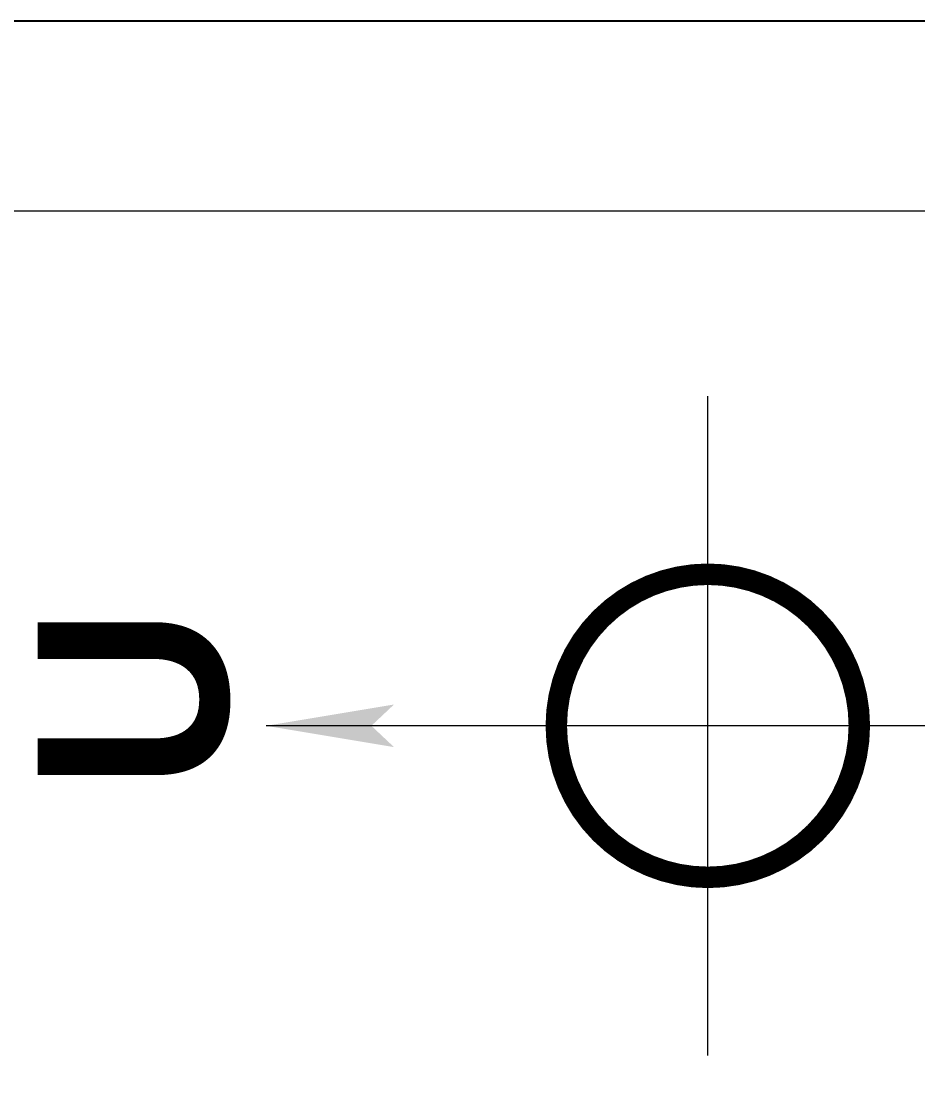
# Model space of a CAD drawing. Header units: centimetres. Extents: x -292707 to 138715, y -53922 to 66277.
# Drawn here: x 13873 to 15288, y 8926 to 10603 of the extents above; entities that cross this region are included whole.
import ezdxf

# ---------------------------------------------------------------- set-up
doc = ezdxf.new("R2010")
doc.units = ezdxf.units.CM
doc.layers.add('A-FILL-1', color=250, linetype='Continuous', lineweight=0, true_color=0x333333)
doc.layers.add('A-FILL-4', color=9, linetype='Continuous', lineweight=0, true_color=0x808080)
doc.layers.add('A-TEXT', color=254, linetype='Continuous')
doc.styles.add('Scale 50', font='GOTHICB.TTF', dxfattribs={"height": 12.5})

# ---------------------------------------------------------------- blocks, each defined once
blk = doc.blocks.new('jhgkjhkjhkjh')
at = {"layer": 'A-FILL-1', "ltscale": 0.25}
blk.add_lwpolyline([(-1286.611, 931.53), (-933.611, 931.53), (-933.611, 1218.53), (-1286.611, 1218.53)], close=True, dxfattribs=at)
at = {"layer": 'Defpoints'}
blk.add_lwpolyline([(-1296.611, 926.53), (-876.611, 926.53), (-876.611, 1223.53), (-1296.611, 1223.53)], close=True, dxfattribs=at)
blk = doc.blocks.new('A$C73dac1cf')
at = {"layer": 'A-FILL-1', "const_width": 2.26}
blk.add_lwpolyline([(34.66, 70.16, 1), (34.66, 38.29, 1)], format="xyb", close=True, dxfattribs=at)
at = {"layer": 'A-FILL-4'}
for p, q in [((34.66, 11.94), (34.66, 100.67)), ((0, 54.22), (69.32, 54.22))]:
    blk.add_line(p, q, dxfattribs=at)
blk.add_solid([(34.66, 100.67), (32.42, 87.23), (36.9, 87.23), (34.66, 89.61)], dxfattribs=at)
at = {"layer": 'A-TEXT', "const_width": 2.26}
for points in [[(31.21, 23.99), (31.21, 0)], [(38.11, 23.99), (38.11, 0)]]:
    blk.add_lwpolyline(points, dxfattribs=at)
at = {"layer": 'A-TEXT', "ltscale": 0.25, "insert": (27.87, 124.72), "char_height": 20, "attachment_point": 1, "style": 'Scale 50'}
blk.add_mtext_dynamic_manual_height_columns('U', width=55.5534, gutter_width=100, heights=[0], dxfattribs=at)
blk = doc.blocks.new('A$Cdff4f4ce')
at = {"ltscale": 0.25, "xscale": 0.8644967967382368, "yscale": 0.8644967967382368, "zscale": 0.8644967967382368, "rotation": 270}
blk.add_blockref('A$C73dac1cf', (0, 72.121), dxfattribs=at)

msp = doc.modelspace()

# ---------------------------------------------------------------- block references
at = {"ltscale": 5, "xscale": 17.36659786837308, "yscale": 17.36659786837308, "zscale": 17.36659786837308, "rotation": 180}
msp.add_blockref('A$Cdff4f4ce', (15770.9, 10222.7), dxfattribs=at)
at = {"layer": 'A-TEXT', "xscale": 60, "yscale": 60, "zscale": 60}
msp.add_blockref('jhgkjhkjhkjh', (90511.9, -62809), dxfattribs=at)

doc.saveas('drawing.dxf')
